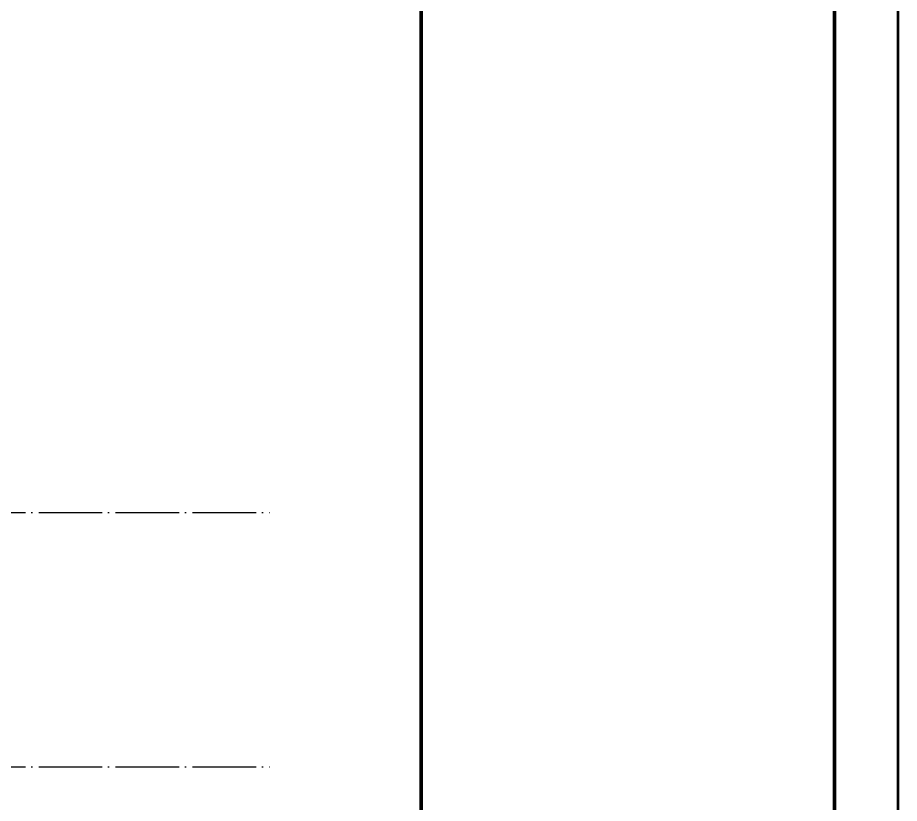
# Model space of a CAD drawing. Extents: x 447413 to 2975780, y -1432727 to 1301644.
# Drawn here: x 2358794 to 2372662, y -1219853 to -1207499 of the extents above; entities that cross this region are included whole.
import ezdxf

# ---------------------------------------------------------------- set-up
doc = ezdxf.new("R2010")
doc.units = 0
doc.header["$LTSCALE"] = 1000
doc.header["$MEASUREMENT"] = 0
doc.linetypes.add('DOTE', pattern=[2.42, 2, -0.2, 0.02, -0.2])
doc.layers.add('DOTE', color=1, linetype='Continuous')
doc.layers.add('图框', color=253, linetype='Continuous')

# ---------------------------------------------------------------- blocks, each defined once
blk = doc.blocks.new('A$C6B0021A6')
at = {"layer": '图框', "color": 2, "const_width": 40, "elevation": -84000}
blk.add_lwpolyline([(20, 84120), (118920, 84120), (118920, 20), (20, 20)], close=True, dxfattribs=at)
at = {"layer": '图框', "color": 153, "const_width": 58, "elevation": -84000}
for points in [[(111420, 1020), (2520, 1020), (2520, 83120), (111420, 83120)], [(111420, 83120), (117920, 83120), (117920, 1020), (111420, 1020)]]:
    blk.add_lwpolyline(points, close=True, dxfattribs=at)

msp = doc.modelspace()

# ---------------------------------------------------------------- linework, layer by layer
at = {"layer": 'DOTE', "color": 8, "linetype": 'DOTE', "ltscale": 0.5}
for p, q in [((2261115.6, -1215279.5), (2362761.2, -1215279.5)), ((2261115.6, -1219279.5), (2362761.2, -1219279.5))]:
    msp.add_line(p, q, dxfattribs=at)

# ---------------------------------------------------------------- block references
msp.add_blockref('A$C6B0021A6', (2253722, -1278780.1, 84000))

doc.saveas('drawing.dxf')
